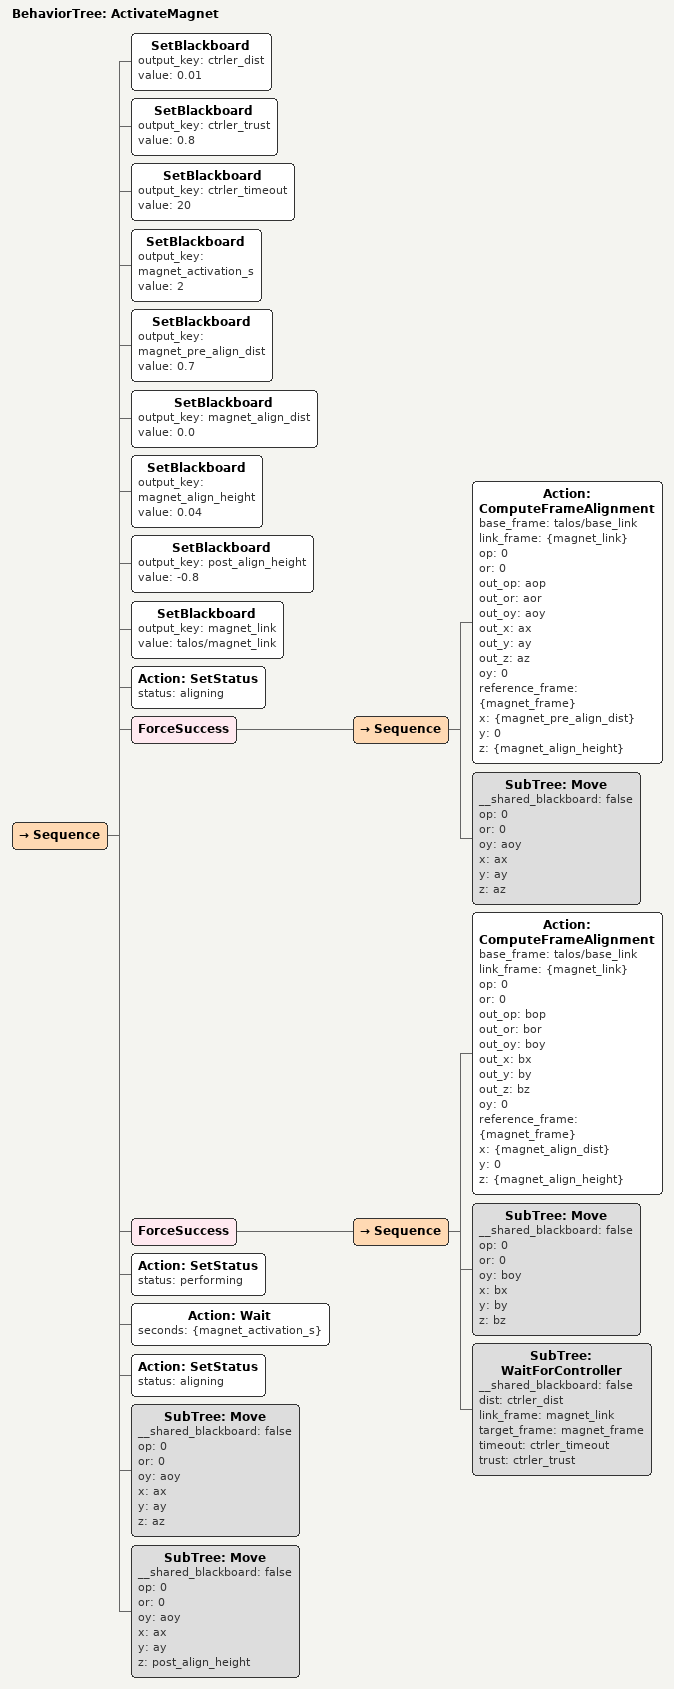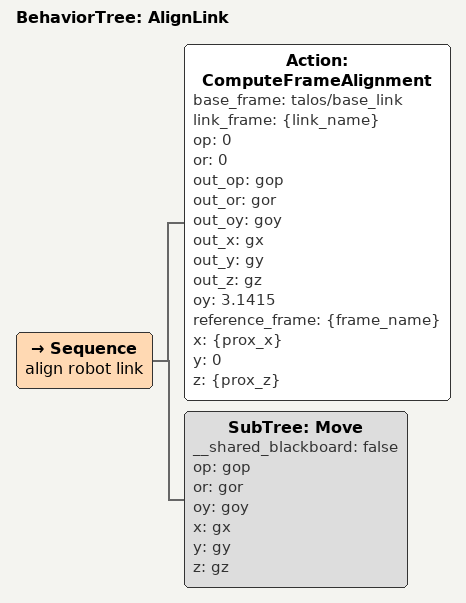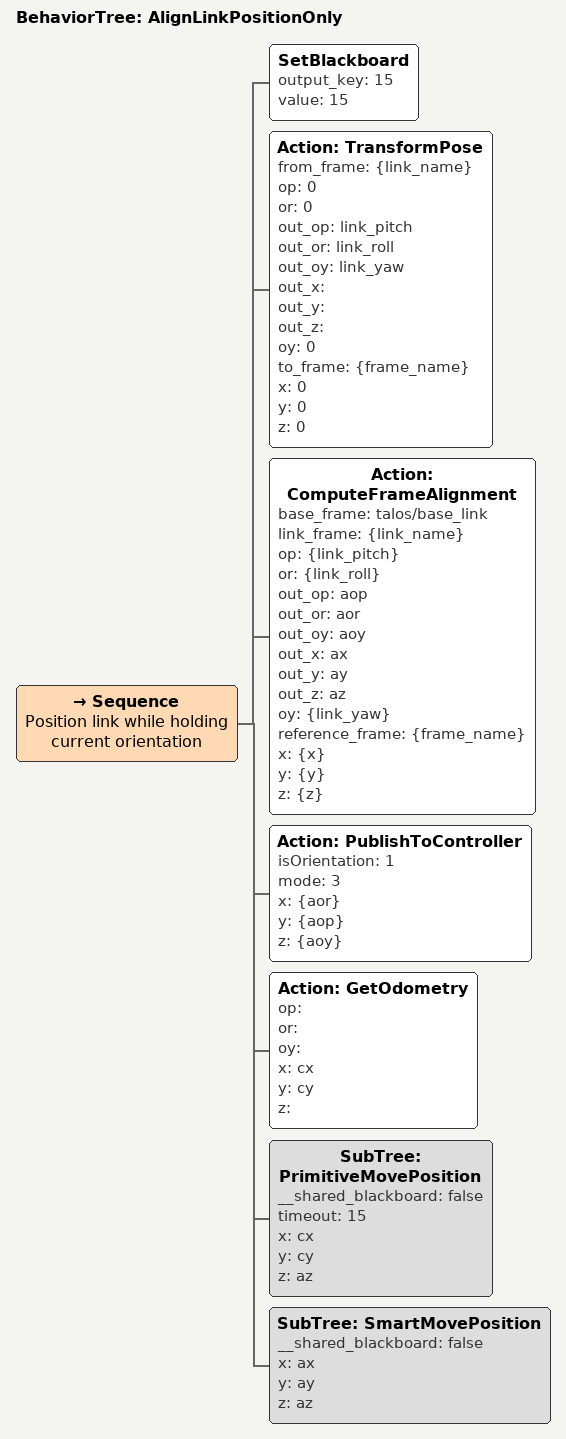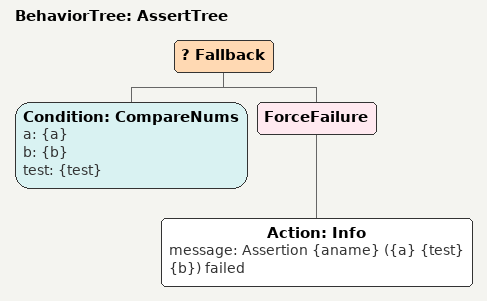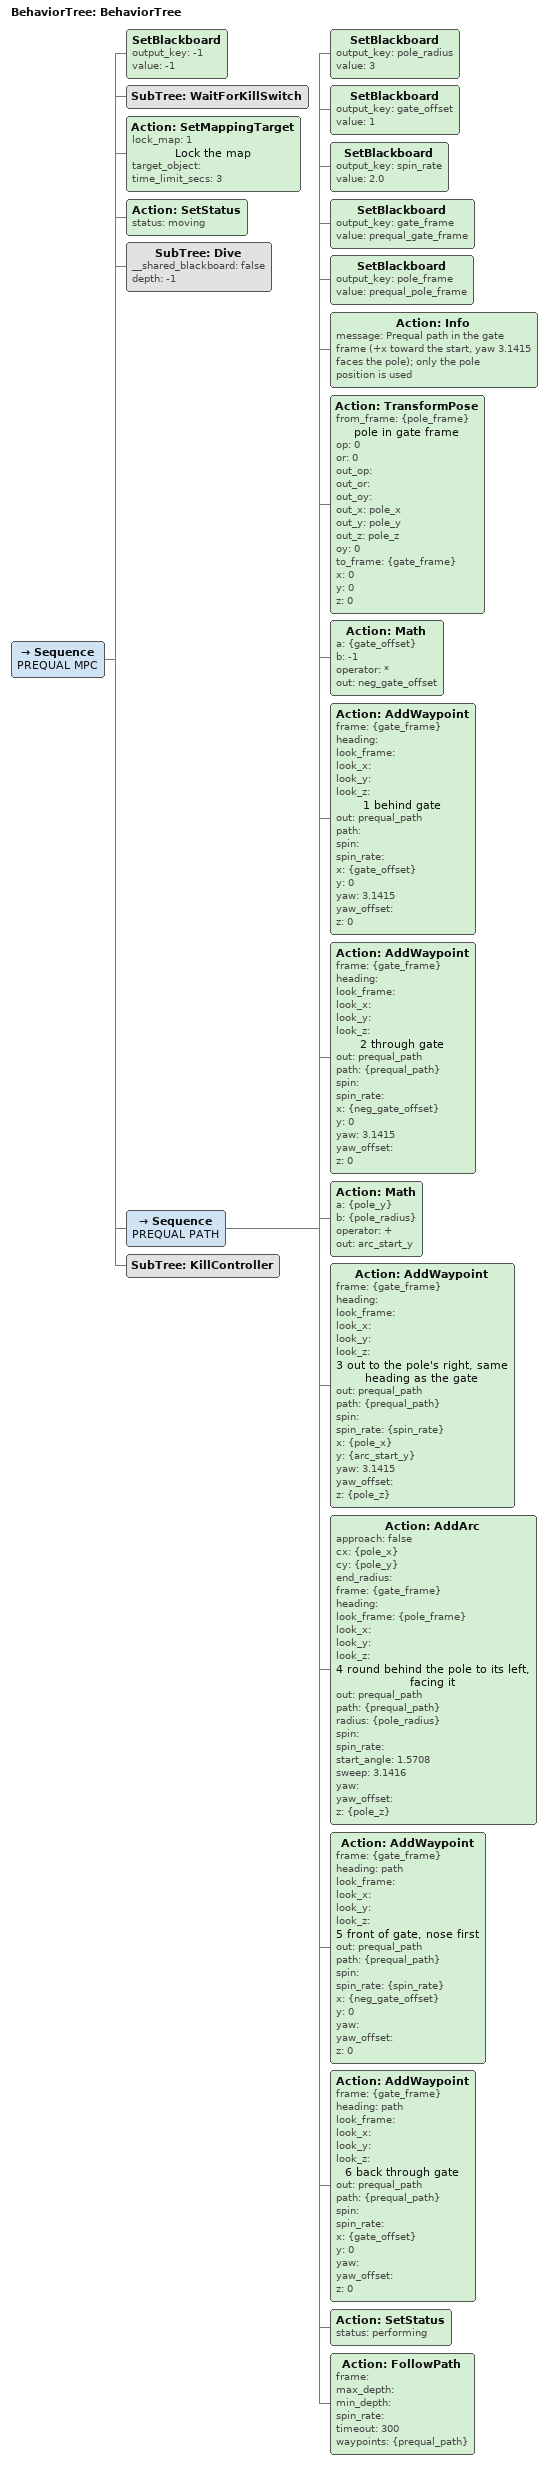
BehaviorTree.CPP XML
<BehaviorTree ID="ActivateMagnet">
    <Sequence>
        <SetBlackboard output_key="ctrler_dist" value="0.01"/>
        <SetBlackboard output_key="ctrler_trust" value="0.8"/>
        <SetBlackboard output_key="ctrler_timeout" value="20"/>
        <SetBlackboard output_key="magnet_activation_s" value="2"/>
        <SetBlackboard output_key="magnet_pre_align_dist" value="0.7"/>
        <SetBlackboard output_key="magnet_align_dist" value="0.0"/>
        <SetBlackboard output_key="magnet_align_height" value="0.04"/>
        <SetBlackboard output_key="post_align_height" value="-0.8"/>
        <SetBlackboard output_key="magnet_link" value="talos/magnet_link"/>
        <Action ID="SetStatus" status="aligning"/>
        <ForceSuccess>
            <Sequence>
                <Action ID="ComputeFrameAlignment" base_frame="talos/base_link" link_frame="{magnet_link}" op="0" or="0" out_op="aop" out_or="aor" out_oy="aoy" out_x="ax" out_y="ay" out_z="az" oy="0" reference_frame="{magnet_frame}" x="{magnet_pre_align_dist}" y="0" z="{magnet_align_height}"/>
                <SubTree ID="Move" __shared_blackboard="false" op="0" or="0" oy="aoy" x="ax" y="ay" z="az"/>
            </Sequence>
        </ForceSuccess>
        <ForceSuccess>
            <Sequence>
                <Action ID="ComputeFrameAlignment" base_frame="talos/base_link" link_frame="{magnet_link}" op="0" or="0" out_op="bop" out_or="bor" out_oy="boy" out_x="bx" out_y="by" out_z="bz" oy="0" reference_frame="{magnet_frame}" x="{magnet_align_dist}" y="0" z="{magnet_align_height}"/>
                <SubTree ID="Move" __shared_blackboard="false" op="0" or="0" oy="boy" x="bx" y="by" z="bz"/>
                <SubTree ID="WaitForController" __shared_blackboard="false" dist="ctrler_dist" link_frame="magnet_link" target_frame="magnet_frame" timeout="ctrler_timeout" trust="ctrler_trust"/>
            </Sequence>
        </ForceSuccess>
        <Action ID="SetStatus" status="performing"/>
        <Action ID="Wait" seconds="{magnet_activation_s}"/>
        <Action ID="SetStatus" status="aligning"/>
        <SubTree ID="Move" __shared_blackboard="false" op="0" or="0" oy="aoy" x="ax" y="ay" z="az"/>
        <SubTree ID="Move" __shared_blackboard="false" op="0" or="0" oy="aoy" x="ax" y="ay" z="post_align_height"/>
    </Sequence>
</BehaviorTree>

<BehaviorTree ID="AlignLink">
    <Sequence name="align robot link">
        <Action ID="ComputeFrameAlignment" base_frame="talos/base_link" link_frame="{link_name}" op="0" or="0" out_op="gop" out_or="gor" out_oy="goy" out_x="gx" out_y="gy" out_z="gz" oy="3.1415" reference_frame="{frame_name}" x="{prox_x}" y="0" z="{prox_z}"/>
        <SubTree ID="Move" __shared_blackboard="false" op="gop" or="gor" oy="goy" x="gx" y="gy" z="gz"/>
    </Sequence>
</BehaviorTree>

<BehaviorTree ID="AlignLinkPositionOnly">
    <Sequence name="Position link while holding current orientation">
        <SetBlackboard output_key="15" value="15"/>
        <Action ID="TransformPose" from_frame="{link_name}" op="0" or="0" out_op="link_pitch" out_or="link_roll" out_oy="link_yaw" out_x="" out_y="" out_z="" oy="0" to_frame="{frame_name}" x="0" y="0" z="0"/>
        <Action ID="ComputeFrameAlignment" base_frame="talos/base_link" link_frame="{link_name}" op="{link_pitch}" or="{link_roll}" out_op="aop" out_or="aor" out_oy="aoy" out_x="ax" out_y="ay" out_z="az" oy="{link_yaw}" reference_frame="{frame_name}" x="{x}" y="{y}" z="{z}"/>
        <Action ID="PublishToController" isOrientation="1" mode="3" x="{aor}" y="{aop}" z="{aoy}"/>
        <Action ID="GetOdometry" op="" or="" oy="" x="cx" y="cy" z=""/>
        <SubTree ID="PrimitiveMovePosition" __shared_blackboard="false" timeout="15" x="cx" y="cy" z="az"/>
        <SubTree ID="SmartMovePosition" __shared_blackboard="false" x="ax" y="ay" z="az"/>
    </Sequence>
</BehaviorTree>

<BehaviorTree ID="AssertTree">
    <Fallback>
        <Condition ID="CompareNums" a="{a}" b="{b}" test="{test}"/>
        <ForceFailure>
            <Action ID="Info" message="Assertion {aname} ({a} {test} {b}) failed"/>
        </ForceFailure>
    </Fallback>
</BehaviorTree>

<BehaviorTree ID="BehaviorTree">
    <Sequence name="PREQUAL MPC">
        <SetBlackboard output_key="-1" value="-1"/>
        <SubTree ID="WaitForKillSwitch"/>
        <Action ID="SetMappingTarget" lock_map="1" name="Lock the map" target_object="" time_limit_secs="3"/>
        <Action ID="SetStatus" status="moving"/>
        <SubTree ID="Dive" __shared_blackboard="false" depth="-1"/>
        <Sequence name="PREQUAL PATH">
            <SetBlackboard output_key="pole_radius" value="3"/>
            <SetBlackboard output_key="gate_offset" value="1"/>
            <SetBlackboard output_key="spin_rate" value="2.0"/>
            <SetBlackboard output_key="gate_frame" value="prequal_gate_frame"/>
            <SetBlackboard output_key="pole_frame" value="prequal_pole_frame"/>
            <Action ID="Info" message="Prequal path in the gate frame (+x toward the start, yaw 3.1415 faces the pole); only the pole position is used"/>
            <Action ID="TransformPose" from_frame="{pole_frame}" name="pole in gate frame" op="0" or="0" out_op="" out_or="" out_oy="" out_x="pole_x" out_y="pole_y" out_z="pole_z" oy="0" to_frame="{gate_frame}" x="0" y="0" z="0"/>
            <Action ID="Math" a="{gate_offset}" b="-1" operator="*" out="neg_gate_offset"/>
            <Action ID="AddWaypoint" frame="{gate_frame}" heading="" look_frame="" look_x="" look_y="" look_z="" name="1 behind gate" out="prequal_path" path="" spin="" spin_rate="" x="{gate_offset}" y="0" yaw="3.1415" yaw_offset="" z="0"/>
            <Action ID="AddWaypoint" frame="{gate_frame}" heading="" look_frame="" look_x="" look_y="" look_z="" name="2 through gate" out="prequal_path" path="{prequal_path}" spin="" spin_rate="" x="{neg_gate_offset}" y="0" yaw="3.1415" yaw_offset="" z="0"/>
            <Action ID="Math" a="{pole_y}" b="{pole_radius}" operator="+" out="arc_start_y"/>
            <Action ID="AddWaypoint" frame="{gate_frame}" heading="" look_frame="" look_x="" look_y="" look_z="" name="3 out to the pole's right, same heading as the gate" out="prequal_path" path="{prequal_path}" spin="" spin_rate="{spin_rate}" x="{pole_x}" y="{arc_start_y}" yaw="3.1415" yaw_offset="" z="{pole_z}"/>
            <Action ID="AddArc" approach="false" cx="{pole_x}" cy="{pole_y}" end_radius="" frame="{gate_frame}" heading="" look_frame="{pole_frame}" look_x="" look_y="" look_z="" name="4 round behind the pole to its left, facing it" out="prequal_path" path="{prequal_path}" radius="{pole_radius}" spin="" spin_rate="" start_angle="1.5708" sweep="3.1416" yaw="" yaw_offset="" z="{pole_z}"/>
            <Action ID="AddWaypoint" frame="{gate_frame}" heading="path" look_frame="" look_x="" look_y="" look_z="" name="5 front of gate, nose first" out="prequal_path" path="{prequal_path}" spin="" spin_rate="{spin_rate}" x="{neg_gate_offset}" y="0" yaw="" yaw_offset="" z="0"/>
            <Action ID="AddWaypoint" frame="{gate_frame}" heading="path" look_frame="" look_x="" look_y="" look_z="" name="6 back through gate" out="prequal_path" path="{prequal_path}" spin="" spin_rate="" x="{gate_offset}" y="0" yaw="" yaw_offset="" z="0"/>
            <Action ID="SetStatus" status="performing"/>
            <Action ID="FollowPath" frame="" max_depth="" min_depth="" spin_rate="" timeout="300" waypoints="{prequal_path}"/>
        </Sequence>
        <SubTree ID="KillController"/>
    </Sequence>
</BehaviorTree>
